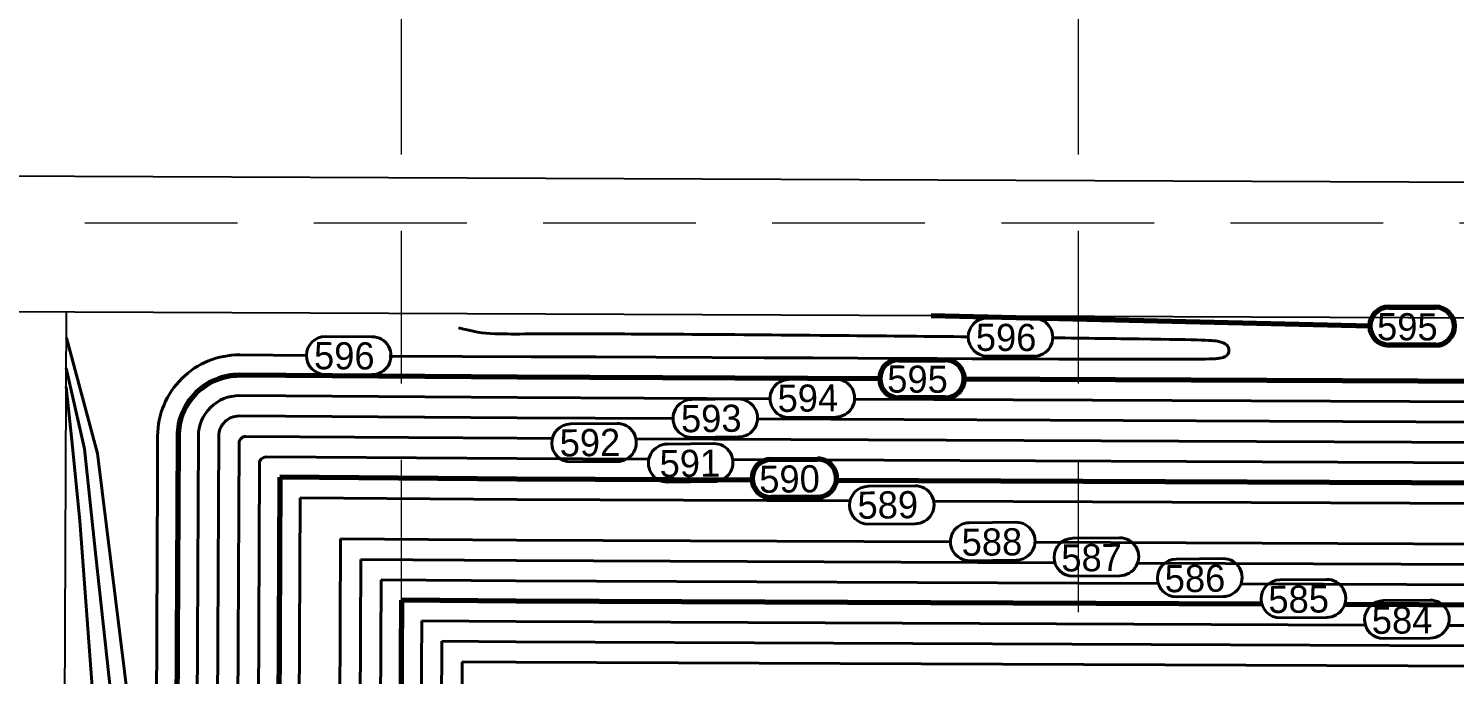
# Model space of a CAD drawing. Header units: inches. Extents: x -5337 to 1057, y 15227 to 19227.
# Drawn here: x -1895.5 to -1685.5, y 18955.3 to 19050.5 of the extents above; entities that cross this region are included whole.
import ezdxf
from ezdxf.enums import TextEntityAlignment as Align

# ---------------------------------------------------------------- set-up
doc = ezdxf.new("R2010")
doc.units = ezdxf.units.IN
doc.header["$LTSCALE"] = 150
doc.header["$MEASUREMENT"] = 0
doc.linetypes.add('HIDDEN', pattern=[0.375, 0.25, -0.125])
for name, color, linetype in [('COMT-MIN', 84, 'Continuous'), ('CONT-MJR', 84, 'Continuous'), ('grid', 7, 'HIDDEN'), ('LOTLINE', 7, 'Continuous'), ('ROW', 7, 'Continuous')]:
    doc.layers.add(name, color=color, linetype=linetype)
doc.styles.add('Style-ENGINEERING', font='ENGINEERING.shx')

msp = doc.modelspace()

# ---------------------------------------------------------------- linework, layer by layer
at = {"layer": 'COMT-MIN', "color": 5, "linetype": 'Continuous', "lineweight": 40}
for p, q in [((-1754.28, 19007.85), (-1754.28, 19007.85)), ((-1754.28, 19007.85), (-1754.28, 19007.85)), ((-1754.28, 19007.85), (-1754.28, 19007.85)), ((-1754.28, 19007.85), (-1747.43, 19007.82)), ((-1747.43, 19007.82), (-1747.43, 19007.82)), ((-1747.43, 19007.82), (-1747.43, 19007.82)), ((-1747.43, 19007.82), (-1747.43, 19007.82)), ((-1889.94, 19004.95), (-1885.34, 18987.91)), ((-1851.76, 19005.14), (-1851.77, 19005.14)), ((-1851.77, 19005.14), (-1844.91, 19005.11)), ((-1851.76, 19005.14), (-1851.76, 19005.14)), ((-1851.76, 19005.14), (-1851.76, 19005.14)), ((-1844.91, 19005.11), (-1844.91, 19005.11)), ((-1844.91, 19005.11), (-1844.91, 19005.11)), ((-1844.91, 19005.11), (-1844.91, 19005.11)), ((-1854.58, 19002.35), (-1864.4, 19002.42)), ((-1864.4, 19002.42), (-1864.4, 19002.42)), ((-1747.48, 19002.22), (-1754.31, 19002.25)), ((-1754.31, 19002.25), (-1754.31, 19002.25)), ((-1754.31, 19002.25), (-1754.31, 19002.25)), ((-1889.96, 19000.49), (-1887.26, 18988.59)), ((-1889.08, 18989.35), (-1889.97, 18997.72)), ((-1844.96, 18999.51), (-1851.79, 18999.54)), ((-1851.79, 18999.54), (-1851.79, 18999.54)), ((-1851.79, 18999.54), (-1851.79, 18999.54)), ((-1783.52, 18998.8), (-1776.66, 18998.87)), ((-1783.52, 18998.8), (-1783.52, 18998.8)), ((-1783.52, 18998.8), (-1783.52, 18998.8)), ((-1783.52, 18998.8), (-1783.52, 18998.8)), ((-1776.66, 18998.87), (-1776.66, 18998.87)), ((-1776.66, 18998.87), (-1776.66, 18998.87)), ((-1823.51, 18996.13), (-1864.44, 18996.42)), ((-1864.44, 18996.42), (-1864.44, 18996.42)), ((-1786.29, 18995.97), (-1823.51, 18996.13)), ((-1797.81, 18995.86), (-1790.96, 18995.93)), ((-1797.81, 18995.86), (-1797.81, 18995.86)), ((-1797.81, 18995.86), (-1797.81, 18995.86)), ((-1797.81, 18995.86), (-1797.81, 18995.86)), ((-1790.96, 18995.93), (-1790.96, 18995.93)), ((-1790.96, 18995.93), (-1790.96, 18995.93)), ((-1790.96, 18995.93), (-1790.96, 18995.93)), ((-1553.35, 18995), (-1773.84, 18995.92)), ((-1823.53, 18993.13), (-1864.46, 18993.42)), ((-1864.46, 18993.42), (-1864.46, 18993.42)), ((-1800.58, 18993.03), (-1823.53, 18993.13)), ((-1815.68, 18992.24), (-1808.82, 18992.31)), ((-1815.68, 18992.24), (-1815.68, 18992.24)), ((-1815.68, 18992.24), (-1815.68, 18992.24)), ((-1808.82, 18992.31), (-1808.82, 18992.31)), ((-1808.82, 18992.31), (-1808.82, 18992.31)), ((-1808.82, 18992.31), (-1808.82, 18992.31)), ((-1553.36, 18992), (-1788.13, 18992.98)), ((-1776.63, 18993.27), (-1783.46, 18993.2)), ((-1783.46, 18993.2), (-1783.46, 18993.2)), ((-1783.46, 18993.2), (-1783.46, 18993.2)), ((-1887.93, 18977.95), (-1889.08, 18989.35)), ((-1876.49, 18990.47), (-1876.51, 18984.27)), ((-1876.49, 18990.47), (-1876.49, 18990.47)), ((-1870.49, 18990.44), (-1870.69, 18942.28)), ((-1870.49, 18990.44), (-1870.49, 18990.44)), ((-1867.49, 18990.43), (-1867.69, 18942.27)), ((-1867.49, 18990.43), (-1867.49, 18990.43)), ((-1864.49, 18989.42), (-1864.69, 18942.26)), ((-1864.49, 18989.42), (-1864.49, 18989.42)), ((-1823.55, 18990.13), (-1863.48, 18990.41)), ((-1863.48, 18990.41), (-1863.48, 18990.41)), ((-1818.37, 18990.1), (-1823.55, 18990.13)), ((-1553.38, 18989), (-1806.05, 18990.05)), ((-1801.44, 18989.28), (-1794.58, 18989.36)), ((-1790.93, 18990.33), (-1797.76, 18990.26)), ((-1797.76, 18990.26), (-1797.76, 18990.26)), ((-1794.58, 18989.36), (-1794.58, 18989.36)), ((-1794.58, 18989.36), (-1794.58, 18989.36)), ((-1794.58, 18989.36), (-1794.58, 18989.36)), ((-1887.26, 18988.59), (-1885.59, 18972.74)), ((-1885.34, 18987.91), (-1879.69, 18942.31)), ((-1823.56, 18987.13), (-1860.49, 18987.39)), ((-1860.49, 18987.39), (-1860.49, 18987.39)), ((-1801.44, 18989.28), (-1801.44, 18989.28)), ((-1801.44, 18989.28), (-1801.44, 18989.28)), ((-1801.44, 18989.28), (-1801.44, 18989.28)), ((-1861.5, 18986.4), (-1861.69, 18942.25)), ((-1861.5, 18986.4), (-1861.5, 18986.4)), ((-1804.15, 18987.05), (-1823.56, 18987.13)), ((-1808.79, 18986.71), (-1815.62, 18986.64)), ((-1815.62, 18986.64), (-1815.62, 18986.64)), ((-1815.62, 18986.64), (-1815.62, 18986.64)), ((-1556.39, 18986.01), (-1791.78, 18986.99)), ((-1876.51, 18984.27), (-1876.69, 18942.3)), ((-1794.55, 18983.76), (-1801.38, 18983.68)), ((-1801.38, 18983.68), (-1801.38, 18983.68)), ((-1771.81, 18983.06), (-1764.95, 18983.13)), ((-1771.81, 18983.06), (-1771.81, 18983.06)), ((-1771.81, 18983.06), (-1771.81, 18983.06)), ((-1764.95, 18983.13), (-1764.95, 18983.13)), ((-1764.95, 18983.13), (-1764.95, 18983.13)), ((-1764.95, 18983.13), (-1764.95, 18983.13)), ((-1855.52, 18981.36), (-1855.69, 18942.22)), ((-1823.6, 18981.13), (-1855.52, 18981.36)), ((-1774.5, 18980.92), (-1823.6, 18981.13)), ((-1561.41, 18980.03), (-1762.18, 18980.87)), ((-1885.45, 18943.95), (-1887.93, 18977.95)), ((-1764.92, 18977.53), (-1771.75, 18977.46)), ((-1771.75, 18977.46), (-1771.75, 18977.46)), ((-1771.75, 18977.46), (-1771.75, 18977.46)), ((-1756.95, 18977.69), (-1750.09, 18977.76)), ((-1756.95, 18977.69), (-1756.95, 18977.69)), ((-1756.95, 18977.69), (-1756.95, 18977.69)), ((-1756.95, 18977.69), (-1756.95, 18977.69)), ((-1750.09, 18977.76), (-1750.09, 18977.76)), ((-1750.09, 18977.76), (-1750.09, 18977.76)), ((-1750.09, 18977.76), (-1750.09, 18977.76)), ((-1849.55, 18975.31), (-1849.69, 18942.2)), ((-1823.63, 18975.13), (-1849.55, 18975.31)), ((-1759.72, 18974.86), (-1823.63, 18975.13)), ((-1567.44, 18974.06), (-1747.27, 18974.81)), ((-1741.68, 18975.4), (-1734.82, 18975.47)), ((-1741.68, 18975.4), (-1741.68, 18975.4)), ((-1741.68, 18975.4), (-1741.68, 18975.4)), ((-1734.82, 18975.47), (-1734.82, 18975.47)), ((-1734.82, 18975.47), (-1734.82, 18975.47)), ((-1734.82, 18975.47), (-1734.82, 18975.47)), ((-1885.59, 18972.74), (-1882.47, 18944.32)), ((-1846.56, 18972.29), (-1846.69, 18942.19)), ((-1823.65, 18972.13), (-1846.56, 18972.29)), ((-1744.33, 18971.8), (-1823.65, 18972.13)), ((-1750.06, 18972.16), (-1756.89, 18972.09)), ((-1756.89, 18972.09), (-1756.89, 18972.09)), ((-1570.45, 18971.07), (-1732.15, 18971.74)), ((-1726.45, 18972.34), (-1719.59, 18972.41)), ((-1726.45, 18972.34), (-1726.45, 18972.34)), ((-1726.45, 18972.34), (-1726.45, 18972.34)), ((-1719.59, 18972.41), (-1719.59, 18972.41)), ((-1719.59, 18972.41), (-1719.59, 18972.41)), ((-1719.59, 18972.41), (-1719.59, 18972.41)), ((-1843.58, 18969.27), (-1843.69, 18942.18)), ((-1823.67, 18969.13), (-1843.58, 18969.27)), ((-1729.1, 18968.73), (-1823.67, 18969.13)), ((-1734.79, 18969.87), (-1741.62, 18969.8)), ((-1741.62, 18969.8), (-1741.62, 18969.8)), ((-1741.62, 18969.8), (-1741.62, 18969.8)), ((-1573.47, 18968.08), (-1716.92, 18968.68)), ((-1711.18, 18969.27), (-1704.32, 18969.34)), ((-1711.18, 18969.27), (-1711.18, 18969.27)), ((-1711.18, 18969.27), (-1711.18, 18969.27)), ((-1704.32, 18969.34), (-1704.32, 18969.34)), ((-1704.32, 18969.34), (-1704.32, 18969.34)), ((-1704.32, 18969.34), (-1704.32, 18969.34)), ((-1719.56, 18966.81), (-1726.39, 18966.74)), ((-1726.39, 18966.74), (-1726.39, 18966.74)), ((-1726.39, 18966.74), (-1726.39, 18966.74)), ((-1695.94, 18966.21), (-1689.08, 18966.28)), ((-1695.94, 18966.21), (-1695.94, 18966.21)), ((-1695.94, 18966.21), (-1695.94, 18966.21)), ((-1689.08, 18966.28), (-1689.08, 18966.28)), ((-1689.08, 18966.28), (-1689.08, 18966.28)), ((-1689.08, 18966.28), (-1689.08, 18966.28)), ((-1837.6, 18963.23), (-1837.69, 18942.15)), ((-1823.7, 18963.13), (-1837.6, 18963.23)), ((-1698.59, 18962.6), (-1823.7, 18963.13)), ((-1704.29, 18963.74), (-1711.12, 18963.67)), ((-1711.12, 18963.67), (-1711.12, 18963.67)), ((-1711.12, 18963.67), (-1711.12, 18963.67)), ((-1579.49, 18962.11), (-1686.41, 18962.55)), ((-1834.62, 18960.21), (-1834.69, 18942.14)), ((-1823.72, 18960.13), (-1834.62, 18960.21)), ((-1683.36, 18959.54), (-1823.72, 18960.13)), ((-1689.05, 18960.68), (-1695.88, 18960.61)), ((-1695.88, 18960.61), (-1695.88, 18960.61)), ((-1695.88, 18960.61), (-1695.88, 18960.61)), ((-1831.63, 18957.18), (-1831.69, 18942.13)), ((-1823.74, 18957.13), (-1831.63, 18957.18)), ((-1668.17, 18956.48), (-1823.74, 18957.13))]:
    msp.add_line(p, q, dxfattribs=at)
for centre, radius, start, end in [((-1754.3, 19005.05), 2.8, 89.764, 269.764), ((-1747.44, 19005.02), 2.8, 269.2433, 89.764), ((-1851.78, 19002.34), 2.8, 89.764, 269.764), ((-1844.92, 19002.31), 2.8, 269.2433, 89.764), ((-1864.49, 18990.42), 12, 89.587, 179.7624), ((-1783.49, 18996), 2.8, 90.5912, 270.5912), ((-1776.63, 18996.07), 2.8, 270.0215, 90.5912), ((-1864.49, 18990.42), 6, 89.587, 179.8211), ((-1797.78, 18993.06), 2.8, 90.5912, 270.5912), ((-1790.93, 18993.13), 2.8, 270.0215, 90.5912), ((-1864.49, 18990.42), 3, 89.587, 179.8447), ((-1815.65, 18989.44), 2.8, 90.5908, 270.5908), ((-1808.79, 18989.51), 2.8, 270.0215, 90.5912), ((-1863.49, 18989.41), 1, 89.5871, 179.764), ((-1794.55, 18986.56), 2.8, 270.0215, 90.5912), ((-1860.5, 18986.39), 1, 89.5871, 179.764), ((-1801.41, 18986.48), 2.8, 90.5912, 270.5912), ((-1771.78, 18980.26), 2.8, 90.5908, 270.5908), ((-1764.92, 18980.33), 2.8, 270.0215, 90.5912), ((-1756.92, 18974.89), 2.8, 90.5912, 270.5912), ((-1750.06, 18974.96), 2.8, 270.0215, 90.5912), ((-1741.65, 18972.6), 2.8, 90.5918, 270.5918), ((-1734.79, 18972.67), 2.8, 270.0215, 90.5912), ((-1726.42, 18969.54), 2.8, 90.5918, 270.5918), ((-1719.56, 18969.61), 2.8, 270.0215, 90.5912), ((-1711.15, 18966.47), 2.8, 90.5918, 270.5918), ((-1704.29, 18966.54), 2.8, 270.0215, 90.5912), ((-1695.91, 18963.41), 2.8, 90.5918, 270.5918), ((-1689.05, 18963.48), 2.8, 270.0215, 90.5912)]:
    msp.add_arc(centre, radius, start, end, dxfattribs=at)
for points, knots in [([(-1757.1, 19005.09), (-1762.82, 19005.15), (-1785.18, 19005.38), (-1818.76, 19005.61), (-1827.21, 19005.39), (-1829.97, 19005.82), (-1832.16, 19006.43)], [0, 0, 0, 0, 0.113062, 0.422852, 0.732642, 1, 1, 1, 1]), ([(-1842.39, 19002.26), (-1723.71, 19001.71), (-1718.81, 19001.65), (-1718.52, 19003.36), (-1719.4, 19004.53), (-1723.01, 19004.67), (-1739.68, 19004.88), (-1744.64, 19004.94)], [0, 0, 0, 0, 0.229528, 0.459056, 0.688585, 0.918113, 1, 1, 1, 1])]:
    msp.add_open_spline(points, degree=3, knots=knots, dxfattribs=at)
at = {"layer": 'CONT-MJR', "color": 5, "linetype": 'Continuous', "lineweight": 70}
for p, q in [((-1762.56, 19008.24), (-1697.93, 19006.69)), ((-1695.12, 19009.48), (-1695.12, 19009.48)), ((-1695.12, 19009.48), (-1695.12, 19009.48)), ((-1695.12, 19009.48), (-1688.26, 19009.45)), ((-1688.26, 19009.45), (-1688.26, 19009.45)), ((-1688.26, 19009.45), (-1688.26, 19009.45)), ((-1688.26, 19003.85), (-1695.14, 19003.88)), ((-1695.14, 19003.88), (-1695.14, 19003.88)), ((-1695.14, 19003.88), (-1695.14, 19003.88)), ((-1767.33, 19001.7), (-1767.33, 19001.7)), ((-1767.33, 19001.7), (-1767.33, 19001.7)), ((-1767.33, 19001.7), (-1767.33, 19001.7)), ((-1767.33, 19001.7), (-1760.47, 19001.68)), ((-1760.47, 19001.68), (-1760.47, 19001.68)), ((-1760.47, 19001.68), (-1760.47, 19001.68)), ((-1760.47, 19001.68), (-1760.47, 19001.68)), ((-1823.5, 18999.13), (-1864.42, 18999.42)), ((-1864.42, 18999.42), (-1864.42, 18999.42)), ((-1770.14, 18998.9), (-1823.5, 18999.13)), ((-1553.34, 18998), (-1757.68, 18998.85)), ((-1760.52, 18996.08), (-1767.35, 18996.1)), ((-1767.35, 18996.1), (-1767.35, 18996.1)), ((-1767.35, 18996.1), (-1767.35, 18996.1)), ((-1873.49, 18990.46), (-1873.69, 18942.29)), ((-1873.49, 18990.46), (-1873.49, 18990.46)), ((-1786.17, 18987), (-1779.31, 18987.07)), ((-1786.17, 18987), (-1786.17, 18987)), ((-1786.17, 18987), (-1786.17, 18987)), ((-1779.31, 18987.07), (-1779.31, 18987.07)), ((-1779.31, 18987.07), (-1779.31, 18987.07)), ((-1779.31, 18987.07), (-1779.31, 18987.07)), ((-1858.51, 18984.38), (-1858.69, 18942.23)), ((-1823.58, 18984.13), (-1858.51, 18984.38)), ((-1788.93, 18983.98), (-1823.58, 18984.13)), ((-1558.4, 18983.02), (-1776.5, 18983.93)), ((-1779.28, 18981.47), (-1786.11, 18981.4)), ((-1786.11, 18981.4), (-1786.11, 18981.4)), ((-1786.11, 18981.4), (-1786.11, 18981.4)), ((-1840.59, 18966.25), (-1840.69, 18942.17)), ((-1823.68, 18966.13), (-1840.59, 18966.25)), ((-1713.83, 18965.67), (-1823.68, 18966.13)), ((-1576.48, 18965.1), (-1701.65, 18965.62))]:
    msp.add_line(p, q, dxfattribs=at)
for centre, radius, start, end in [((-1695.13, 19006.68), 2.8, 89.7631, 269.7631), ((-1688.27, 19006.65), 2.8, 270.2148, 89.764), ((-1767.34, 18998.9), 2.8, 89.764, 269.764), ((-1760.48, 18998.88), 2.8, 269.2433, 89.764), ((-1864.49, 18990.42), 9, 89.587, 179.764), ((-1786.14, 18984.2), 2.8, 90.5918, 270.5918), ((-1779.28, 18984.27), 2.8, 270.0215, 90.5912)]:
    msp.add_arc(centre, radius, start, end, dxfattribs=at)
at = {"layer": 'grid', "color": 252, "linetype": 'HIDDEN', "lineweight": 0, "ltscale": 0.6}
for p, q in [((-1840.64, 19121.98), (-1840.64, 15630.29)), ((-1740.89, 19121.98), (-1740.89, 15630.29)), ((-5228.47, 19021.91), (956.03, 19021.91))]:
    msp.add_line(p, q, dxfattribs=at)
at = {"layer": 'LOTLINE'}
for p, q in [((-2674.93, 19012), (-1534.47, 19007.3)), ((-1890.61, 18842.76), (-1889.93, 19008.76))]:
    msp.add_line(p, q, dxfattribs=at)
at = {"layer": 'ROW'}
msp.add_line((-2675.2, 19032), (-1534.39, 19027.3), dxfattribs=at)

# ---------------------------------------------------------------- texts
at = {"layer": 'COMT-MIN', "color": 5, "linetype": 'Continuous', "lineweight": 40, "style": 'Style-ENGINEERING'}
for s, rotation, p in [('596', 359.764, (-1755.97, 19007.02)), ('596', 359.764, (-1853.45, 19004.31)), ('594', 0.5912, (-1785.2, 18998.01)), ('593', 0.5912, (-1799.43, 18995.01)), ('592', 0.5912, (-1817.3, 18991.45)), ('591', 0.5912, (-1802.58, 18988.39)), ('589', 0.5912, (-1773.43, 18982.27)), ('588', 0.5912, (-1758.09, 18976.8)), ('587', 0.5912, (-1743.41, 18974.49)), ('586', 0.5912, (-1728.18, 18971.43)), ('585', 0.5912, (-1712.91, 18968.37)), ('584', 0.5912, (-1697.68, 18965.3))]:
    msp.add_text(s, height=4, rotation=rotation, dxfattribs=at).set_placement(p, align=Align.TOP_LEFT)
at = {"layer": 'CONT-MJR', "color": 5, "linetype": 'Continuous', "lineweight": 70, "style": 'Style-ENGINEERING'}
for s, rotation, p in [('595', 359.764, (-1696.87, 19008.59)), ('595', 359.764, (-1769.02, 19000.87)), ('590', 0.5912, (-1787.9, 18986.09))]:
    msp.add_text(s, height=4, rotation=rotation, dxfattribs=at).set_placement(p, align=Align.TOP_LEFT)

doc.saveas('drawing.dxf')
